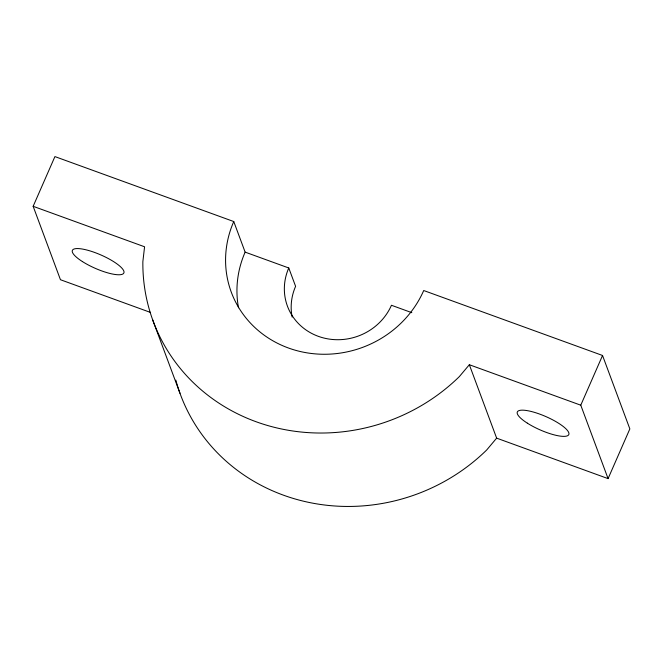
<?xml version="1.0" encoding="UTF-8"?>
<svg xmlns="http://www.w3.org/2000/svg" width="663" height="663" viewBox="0 0 663 663"><rect width="100%" height="100%" fill="white"/><g stroke="black" fill="none" stroke-linecap="round" stroke-linejoin="round"><path stroke-width="0.99" d="M33.15 206.309L54.921 156.592L233.757 221.541A103.934 97.42 -20.4 0 0 288.455 348.009A103.934 97.42 -20.4 0 0 423.715 290.527L602.543 355.476L629.85 428.903L608.079 478.62L496.645 438.144L469.338 364.725L459.351 376.592A187.273 175.529 -20.4 0 1 256.15 421.759A187.273 175.529 -20.4 0 1 142.86 261.645L144.575 246.777L33.15 206.309L60.457 279.728L150.567 312.455M608.079 478.62L580.771 405.192L602.543 355.476M496.645 438.144L486.659 450.02A187.273 175.529 -20.4 0 1 306.124 501.808A187.273 175.529 -20.4 0 1 175.836 380.114M233.757 221.541L245.136 252.131L288.77 267.976A56.181 52.659 -20.4 0 0 318.339 336.34A56.181 52.659 -20.4 0 0 391.452 305.27L411.814 312.671M469.338 364.725L580.771 405.192M288.77 267.976L295.599 286.333A56.181 52.659 -20.4 0 0 292.151 317.105M152.672 319.864L179.98 393.283M238.514 307.789A103.934 97.42 -20.4 0 1 245.136 252.131M82.403 261.562A28.095 7.252 23.7 0 0 123.824 273.04A28.095 7.252 23.7 0 0 88.204 250.382A28.095 7.252 23.7 0 0 82.403 261.562M527.342 423.16A28.095 7.252 23.7 0 0 568.763 434.638A28.095 7.252 23.7 0 0 533.143 411.98A28.095 7.252 23.7 0 0 527.342 423.16"/></g></svg>
